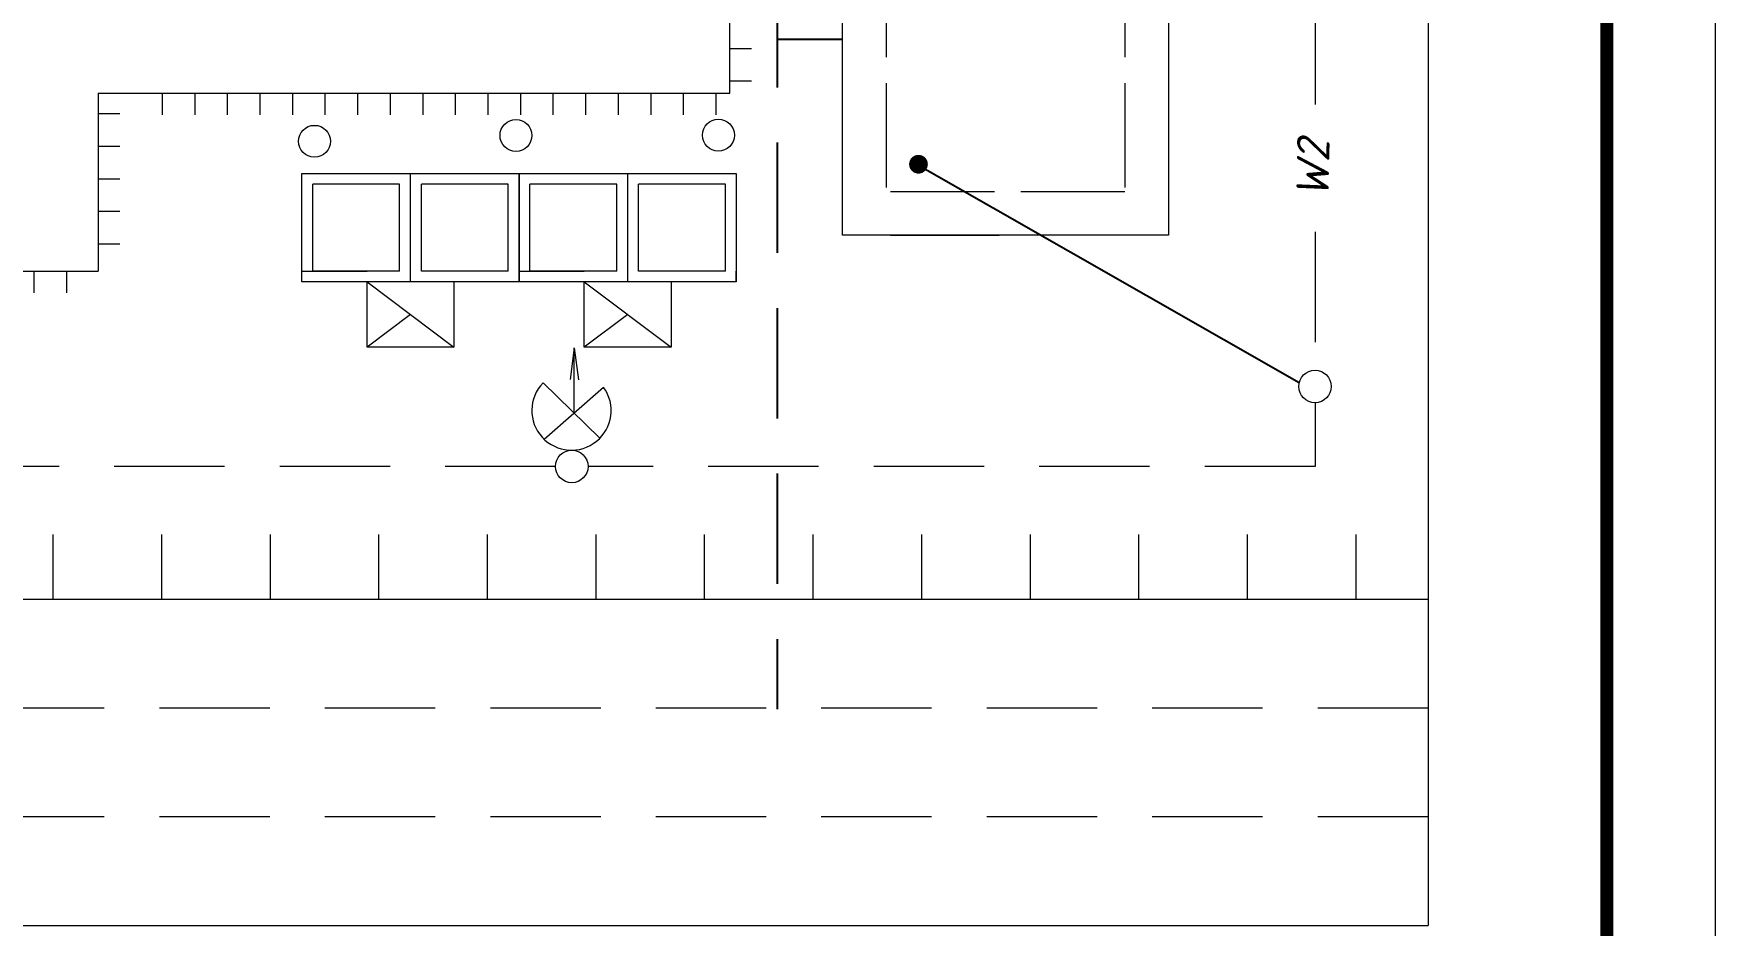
# Model space of a CAD drawing. Header units: millimetres. Extents: x 27137 to 30937, y -4667 to -569.
# Drawn here: x 28894.3 to 28971.7, y -788.5 to -747.5 of the extents above; entities that cross this region are included whole.
import ezdxf

# ---------------------------------------------------------------- set-up
doc = ezdxf.new("R2010")
doc.units = ezdxf.units.MM
doc.header["$LTSCALE"] = 0.4
doc.linetypes.add('ACAD_ISO02W100', pattern=[15, 12, -3])
doc.linetypes.add('штриховаяX2', pattern=[38.1, 25.4, -12.7])
doc.styles.add('Isocpeur', font='isocpeui.ttf', dxfattribs={"height": 2.5})

msp = doc.modelspace()

# ---------------------------------------------------------------- hatches: boundary and pattern name
at = {"lineweight": 15}
h = msp.add_hatch(color=256, dxfattribs=at)
h.dxf.hatch_style = 1
h.paths.add_polyline_path([(28934.5677, -753.479), (28935.0002, -753.479), (28935.4328, -753.479, -1)])
h.paths.add_polyline_path([(28935.0002, -753.0464, -0.4142136), (28935.4328, -753.479), (28935.0002, -753.479)])
h = msp.add_hatch(color=256, dxfattribs=at)
h.dxf.hatch_style = 1
h.paths.add_polyline_path([(28935.0002, -753.0464), (28935.0002, -753.479), (28934.5677, -753.479, -0.4142136)])

# ---------------------------------------------------------------- linework, layer by layer
at = {"linetype": 'штриховаяX2', "ltscale": 0.5}
msp.add_line((28928.4909, -653.4231), (28928.4909, -778.5669), dxfattribs=at)
at = {"lineweight": 15}
for p, q in [((28958.467, -708.806), (28958.4654, -788.5295)), ((28931.5074, -756.7435), (28931.5074, -711.7435)), ((28946.5074, -711.7435), (28946.5074, -756.7435)), ((28946.5074, -711.7435), (28946.5074, -756.7435)), ((28927.3053, -748.1584), (28926.3053, -748.1584)), ((28927.3053, -748.1584), (28926.3053, -748.1584)), ((28927.3053, -748.1584), (28926.3053, -748.1584)), ((28927.3053, -748.1584), (28926.3053, -748.1584)), ((28927.3053, -748.1584), (28926.3053, -748.1584)), ((28927.3053, -748.1584), (28926.3053, -748.1584)), ((28927.3053, -748.1584), (28926.3053, -748.1584)), ((28927.3053, -748.1584), (28926.3053, -748.1584)), ((28927.3053, -748.1584), (28926.3053, -748.1584)), ((28927.3053, -748.1584), (28926.3053, -748.1584)), ((28927.3053, -748.1584), (28926.3053, -748.1584)), ((28897.226, -750.2031), (28897.226, -758.4004)), ((28897.226, -750.2031), (28926.3061, -750.2031)), ((28900.1692, -750.2031), (28900.1692, -751.2031)), ((28900.1692, -750.2031), (28900.1692, -751.2031)), ((28901.6692, -750.2031), (28901.6692, -751.2031)), ((28901.6692, -750.2031), (28901.6692, -751.2031)), ((28903.1692, -750.2031), (28903.1692, -751.2031)), ((28903.1692, -750.2031), (28903.1692, -751.2031)), ((28903.1692, -750.2031), (28903.1692, -751.2031)), ((28903.1692, -750.2031), (28903.1692, -751.2031)), ((28904.6692, -750.2031), (28904.6692, -751.2031)), ((28904.6692, -750.2031), (28904.6692, -751.2031)), ((28906.1692, -750.2031), (28906.1692, -751.2031)), ((28906.1692, -750.2031), (28906.1692, -751.2031)), ((28906.1692, -750.2031), (28906.1692, -751.2031)), ((28906.1692, -750.2031), (28906.1692, -751.2031)), ((28907.6692, -750.2031), (28907.6692, -751.2031)), ((28907.6692, -750.2031), (28907.6692, -751.2031)), ((28909.1692, -750.2031), (28909.1692, -751.2031)), ((28909.1692, -750.2031), (28909.1692, -751.2031)), ((28909.1692, -750.2031), (28909.1692, -751.2031)), ((28909.1692, -750.2031), (28909.1692, -751.2031)), ((28910.6692, -750.2031), (28910.6692, -751.2031)), ((28910.6692, -750.2031), (28910.6692, -751.2031)), ((28912.1692, -750.2031), (28912.1692, -751.2031)), ((28912.1692, -750.2031), (28912.1692, -751.2031)), ((28912.1692, -750.2031), (28912.1692, -751.2031)), ((28912.1692, -750.2031), (28912.1692, -751.2031)), ((28913.6692, -750.2031), (28913.6692, -751.2031)), ((28913.6692, -750.2031), (28913.6692, -751.2031)), ((28915.1692, -750.2031), (28915.1692, -751.2031)), ((28915.1692, -750.2031), (28915.1692, -751.2031)), ((28915.1692, -750.2031), (28915.1692, -751.2031)), ((28915.1692, -750.2031), (28915.1692, -751.2031)), ((28916.6692, -750.2031), (28916.6692, -751.2031)), ((28916.6692, -750.2031), (28916.6692, -751.2031)), ((28918.1692, -750.2031), (28918.1692, -751.2031)), ((28918.1692, -750.2031), (28918.1692, -751.2031)), ((28918.1692, -750.2031), (28918.1692, -751.2031)), ((28918.1692, -750.2031), (28918.1692, -751.2031)), ((28919.6692, -750.2031), (28919.6692, -751.2031)), ((28919.6692, -750.2031), (28919.6692, -751.2031)), ((28921.1692, -750.2031), (28921.1692, -751.2031)), ((28921.1692, -750.2031), (28921.1692, -751.2031)), ((28921.1692, -750.2031), (28921.1692, -751.2031)), ((28921.1692, -750.2031), (28921.1692, -751.2031)), ((28921.1692, -750.2031), (28921.1692, -751.2031)), ((28921.1692, -750.2031), (28921.1692, -751.2031)), ((28922.6692, -750.2031), (28922.6692, -751.2031)), ((28922.6692, -750.2031), (28922.6692, -751.2031)), ((28922.6692, -750.2031), (28922.6692, -751.2031)), ((28922.6692, -750.2031), (28922.6692, -751.2031)), ((28924.1692, -750.2031), (28924.1692, -751.2031)), ((28924.1692, -750.2031), (28924.1692, -751.2031)), ((28924.1692, -750.2031), (28924.1692, -751.2031)), ((28924.1692, -750.2031), (28924.1692, -751.2031)), ((28924.1692, -750.2031), (28924.1692, -751.2031)), ((28924.1692, -750.2031), (28924.1692, -751.2031)), ((28925.6692, -750.2031), (28925.6692, -751.2031)), ((28925.6692, -750.2031), (28925.6692, -751.2031)), ((28927.3053, -749.6584), (28926.3053, -749.6584)), ((28927.3053, -749.6584), (28926.3053, -749.6584)), ((28927.3053, -749.6584), (28926.3053, -749.6584)), ((28927.3053, -749.6584), (28926.3053, -749.6584)), ((28927.3053, -749.6584), (28926.3053, -749.6584)), ((28927.3053, -749.6584), (28926.3053, -749.6584)), ((28927.3053, -749.6584), (28926.3053, -749.6584)), ((28927.3053, -749.6584), (28926.3053, -749.6584)), ((28927.3053, -749.6584), (28926.3053, -749.6584)), ((28927.3053, -749.6584), (28926.3053, -749.6584)), ((28927.3053, -749.6584), (28926.3053, -749.6584)), ((28927.3053, -749.6584), (28926.3053, -749.6584)), ((28927.3053, -749.6584), (28926.3053, -749.6584)), ((28898.226, -751.1584), (28897.226, -751.1584)), ((28898.226, -751.1584), (28897.226, -751.1584)), ((28898.226, -751.1584), (28897.226, -751.1584)), ((28898.226, -751.1584), (28897.226, -751.1584)), ((28898.226, -751.1584), (28897.226, -751.1584)), ((28898.226, -751.1584), (28897.226, -751.1584)), ((28898.226, -751.1584), (28897.226, -751.1584)), ((28898.226, -751.1584), (28897.226, -751.1584)), ((28898.226, -751.1584), (28897.226, -751.1584)), ((28898.226, -751.1584), (28897.226, -751.1584)), ((28898.226, -751.1584), (28897.226, -751.1584)), ((28898.226, -751.1584), (28897.226, -751.1584)), ((28898.226, -751.1584), (28897.226, -751.1584)), ((28898.226, -751.1584), (28897.226, -751.1584)), ((28898.226, -751.1584), (28897.226, -751.1584)), ((28898.226, -751.1584), (28897.226, -751.1584)), ((28898.226, -751.1584), (28897.226, -751.1584)), ((28898.226, -751.1584), (28897.226, -751.1584)), ((28898.226, -751.1584), (28897.226, -751.1584)), ((28898.226, -751.1584), (28897.226, -751.1584)), ((28898.226, -751.1584), (28897.226, -751.1584)), ((28898.226, -751.1584), (28897.226, -751.1584)), ((28898.226, -751.1584), (28897.226, -751.1584)), ((28898.226, -751.1584), (28897.226, -751.1584)), ((28898.226, -751.1584), (28897.226, -751.1584)), ((28898.226, -751.1584), (28897.226, -751.1584)), ((28898.226, -751.1584), (28897.226, -751.1584)), ((28898.226, -751.1584), (28897.226, -751.1584)), ((28898.226, -751.1584), (28897.226, -751.1584)), ((28898.226, -751.1584), (28897.226, -751.1584)), ((28898.226, -751.1584), (28897.226, -751.1584)), ((28898.226, -751.1584), (28897.226, -751.1584)), ((28898.226, -751.1584), (28897.226, -751.1584)), ((28898.226, -752.6584), (28897.226, -752.6584)), ((28898.226, -752.6584), (28897.226, -752.6584)), ((28898.226, -752.6584), (28897.226, -752.6584)), ((28898.226, -752.6584), (28897.226, -752.6584)), ((28898.226, -752.6584), (28897.226, -752.6584)), ((28898.226, -752.6584), (28897.226, -752.6584)), ((28898.226, -752.6584), (28897.226, -752.6584)), ((28898.226, -752.6584), (28897.226, -752.6584)), ((28898.226, -752.6584), (28897.226, -752.6584)), ((28898.226, -752.6584), (28897.226, -752.6584)), ((28898.226, -752.6584), (28897.226, -752.6584)), ((28898.226, -752.6584), (28897.226, -752.6584)), ((28898.226, -752.6584), (28897.226, -752.6584)), ((28898.226, -752.6584), (28897.226, -752.6584)), ((28898.226, -752.6584), (28897.226, -752.6584)), ((28898.226, -752.6584), (28897.226, -752.6584)), ((28898.226, -752.6584), (28897.226, -752.6584)), ((28898.226, -752.6584), (28897.226, -752.6584)), ((28898.226, -752.6584), (28897.226, -752.6584)), ((28898.226, -752.6584), (28897.226, -752.6584)), ((28898.226, -752.6584), (28897.226, -752.6584)), ((28898.226, -752.6584), (28897.226, -752.6584)), ((28898.226, -752.6584), (28897.226, -752.6584)), ((28898.226, -752.6584), (28897.226, -752.6584)), ((28898.226, -752.6584), (28897.226, -752.6584)), ((28898.226, -752.6584), (28897.226, -752.6584)), ((28898.226, -752.6584), (28897.226, -752.6584)), ((28898.226, -752.6584), (28897.226, -752.6584)), ((28898.226, -752.6584), (28897.226, -752.6584)), ((28898.226, -752.6584), (28897.226, -752.6584)), ((28898.226, -752.6584), (28897.226, -752.6584)), ((28898.226, -752.6584), (28897.226, -752.6584)), ((28898.226, -752.6584), (28897.226, -752.6584)), ((28898.226, -752.6584), (28897.226, -752.6584)), ((28898.226, -752.6584), (28897.226, -752.6584)), ((28898.226, -752.6584), (28897.226, -752.6584)), ((28898.226, -752.6584), (28897.226, -752.6584)), ((28898.226, -752.6584), (28897.226, -752.6584)), ((28898.226, -752.6584), (28897.226, -752.6584)), ((28898.226, -752.6584), (28897.226, -752.6584)), ((28898.226, -752.6584), (28897.226, -752.6584)), ((28898.226, -754.1584), (28897.226, -754.1584)), ((28898.226, -754.1584), (28897.226, -754.1584)), ((28898.226, -754.1584), (28897.226, -754.1584)), ((28898.226, -754.1584), (28897.226, -754.1584)), ((28898.226, -754.1584), (28897.226, -754.1584)), ((28898.226, -754.1584), (28897.226, -754.1584)), ((28898.226, -754.1584), (28897.226, -754.1584)), ((28898.226, -754.1584), (28897.226, -754.1584)), ((28898.226, -754.1584), (28897.226, -754.1584)), ((28898.226, -754.1584), (28897.226, -754.1584)), ((28898.226, -754.1584), (28897.226, -754.1584)), ((28898.226, -754.1584), (28897.226, -754.1584)), ((28898.226, -754.1584), (28897.226, -754.1584)), ((28898.226, -754.1584), (28897.226, -754.1584)), ((28898.226, -754.1584), (28897.226, -754.1584)), ((28898.226, -754.1584), (28897.226, -754.1584)), ((28898.226, -754.1584), (28897.226, -754.1584)), ((28898.226, -754.1584), (28897.226, -754.1584)), ((28898.226, -754.1584), (28897.226, -754.1584)), ((28898.226, -754.1584), (28897.226, -754.1584)), ((28898.226, -754.1584), (28897.226, -754.1584)), ((28898.226, -754.1584), (28897.226, -754.1584)), ((28898.226, -754.1584), (28897.226, -754.1584)), ((28898.226, -754.1584), (28897.226, -754.1584)), ((28898.226, -754.1584), (28897.226, -754.1584)), ((28898.226, -754.1584), (28897.226, -754.1584)), ((28898.226, -754.1584), (28897.226, -754.1584)), ((28898.226, -754.1584), (28897.226, -754.1584)), ((28898.226, -754.1584), (28897.226, -754.1584)), ((28898.226, -754.1584), (28897.226, -754.1584)), ((28898.226, -754.1584), (28897.226, -754.1584)), ((28898.226, -754.1584), (28897.226, -754.1584)), ((28898.226, -754.1584), (28897.226, -754.1584)), ((28898.226, -754.1584), (28897.226, -754.1584)), ((28898.226, -754.1584), (28897.226, -754.1584)), ((28898.226, -754.1584), (28897.226, -754.1584)), ((28898.226, -754.1584), (28897.226, -754.1584)), ((28898.226, -754.1584), (28897.226, -754.1584)), ((28898.226, -754.1584), (28897.226, -754.1584)), ((28898.226, -754.1584), (28897.226, -754.1584)), ((28898.226, -754.1584), (28897.226, -754.1584)), ((28898.226, -754.1584), (28897.226, -754.1584)), ((28898.226, -754.1584), (28897.226, -754.1584)), ((28898.226, -754.1584), (28897.226, -754.1584)), ((28898.226, -754.1584), (28897.226, -754.1584)), ((28898.226, -754.1584), (28897.226, -754.1584)), ((28898.226, -754.1584), (28897.226, -754.1584)), ((28898.226, -754.1584), (28897.226, -754.1584)), ((28898.226, -754.1584), (28897.226, -754.1584)), ((28898.226, -754.1584), (28897.226, -754.1584)), ((28898.226, -754.1584), (28897.226, -754.1584)), ((28898.226, -754.1584), (28897.226, -754.1584)), ((28898.226, -754.1584), (28897.226, -754.1584)), ((28898.226, -754.1584), (28897.226, -754.1584)), ((28898.226, -754.1584), (28897.226, -754.1584)), ((28898.226, -754.1584), (28897.226, -754.1584)), ((28898.226, -754.1584), (28897.226, -754.1584)), ((28898.226, -754.1584), (28897.226, -754.1584)), ((28898.226, -754.1584), (28897.226, -754.1584)), ((28898.226, -754.1584), (28897.226, -754.1584)), ((28906.6087, -758.9004), (28906.6087, -753.9004)), ((28906.6087, -753.9004), (28916.6087, -753.9004)), ((28911.6087, -758.9004), (28911.6087, -753.9004)), ((28916.6087, -753.9004), (28916.6087, -758.9004)), ((28916.6087, -758.9004), (28916.6087, -753.9004)), ((28916.6087, -753.9004), (28926.6087, -753.9004)), ((28921.6087, -758.9004), (28921.6087, -753.9004)), ((28926.6087, -753.9004), (28926.6087, -758.9004)), ((28907.1087, -758.4004), (28907.1087, -754.4004)), ((28911.1087, -754.4004), (28907.1087, -754.4004)), ((28911.1087, -758.4004), (28911.1087, -754.4004)), ((28912.1087, -758.4004), (28912.1087, -754.4004)), ((28916.1087, -754.4004), (28912.1087, -754.4004)), ((28916.1087, -758.4004), (28916.1087, -754.4004)), ((28917.1087, -758.4004), (28917.1087, -754.4004)), ((28921.1087, -754.4004), (28917.1087, -754.4004)), ((28921.1087, -758.4004), (28921.1087, -754.4004)), ((28922.1087, -758.4004), (28922.1087, -754.4004)), ((28926.1087, -754.4004), (28922.1087, -754.4004)), ((28926.1087, -758.4004), (28926.1087, -754.4004)), ((28898.226, -755.6584), (28897.226, -755.6584)), ((28898.226, -755.6584), (28897.226, -755.6584)), ((28898.226, -755.6584), (28897.226, -755.6584)), ((28898.226, -755.6584), (28897.226, -755.6584)), ((28898.226, -755.6584), (28897.226, -755.6584)), ((28898.226, -755.6584), (28897.226, -755.6584)), ((28898.226, -755.6584), (28897.226, -755.6584)), ((28898.226, -755.6584), (28897.226, -755.6584)), ((28898.226, -755.6584), (28897.226, -755.6584)), ((28898.226, -755.6584), (28897.226, -755.6584)), ((28898.226, -755.6584), (28897.226, -755.6584)), ((28898.226, -755.6584), (28897.226, -755.6584)), ((28898.226, -755.6584), (28897.226, -755.6584)), ((28898.226, -755.6584), (28897.226, -755.6584)), ((28898.226, -755.6584), (28897.226, -755.6584)), ((28898.226, -755.6584), (28897.226, -755.6584)), ((28898.226, -755.6584), (28897.226, -755.6584)), ((28898.226, -755.6584), (28897.226, -755.6584)), ((28898.226, -755.6584), (28897.226, -755.6584)), ((28898.226, -755.6584), (28897.226, -755.6584)), ((28898.226, -755.6584), (28897.226, -755.6584)), ((28898.226, -755.6584), (28897.226, -755.6584)), ((28898.226, -755.6584), (28897.226, -755.6584)), ((28898.226, -755.6584), (28897.226, -755.6584)), ((28898.226, -755.6584), (28897.226, -755.6584)), ((28898.226, -755.6584), (28897.226, -755.6584)), ((28898.226, -755.6584), (28897.226, -755.6584)), ((28898.226, -757.1584), (28897.226, -757.1584)), ((28898.226, -757.1584), (28897.226, -757.1584)), ((28898.226, -757.1584), (28897.226, -757.1584)), ((28898.226, -757.1584), (28897.226, -757.1584)), ((28898.226, -757.1584), (28897.226, -757.1584)), ((28898.226, -757.1584), (28897.226, -757.1584)), ((28898.226, -757.1584), (28897.226, -757.1584)), ((28898.226, -757.1584), (28897.226, -757.1584)), ((28898.226, -757.1584), (28897.226, -757.1584)), ((28898.226, -757.1584), (28897.226, -757.1584)), ((28898.226, -757.1584), (28897.226, -757.1584)), ((28898.226, -757.1584), (28897.226, -757.1584)), ((28898.226, -757.1584), (28897.226, -757.1584)), ((28898.226, -757.1584), (28897.226, -757.1584)), ((28898.226, -757.1584), (28897.226, -757.1584)), ((28898.226, -757.1584), (28897.226, -757.1584)), ((28898.226, -757.1584), (28897.226, -757.1584)), ((28898.226, -757.1584), (28897.226, -757.1584)), ((28898.226, -757.1584), (28897.226, -757.1584)), ((28946.5074, -756.7435), (28931.5074, -756.7435)), ((28946.5074, -756.7435), (28931.5074, -756.7435)), ((28933.7142, -756.7435), (28938.7142, -756.7435)), ((28933.7142, -756.7435), (28938.7142, -756.7435)), ((28859.726, -758.4004), (28897.226, -758.4004)), ((28894.2802, -759.4004), (28894.2802, -758.4004)), ((28894.2802, -759.4004), (28894.2802, -758.4004)), ((28895.7802, -759.4004), (28895.7802, -758.4004)), ((28895.7802, -759.4004), (28895.7802, -758.4004)), ((28895.7802, -759.4004), (28895.7802, -758.4004)), ((28895.7802, -759.4004), (28895.7802, -758.4004)), ((28906.6087, -758.4004), (28909.6087, -758.4004)), ((28916.6087, -758.9004), (28906.6087, -758.9004)), ((28911.1087, -758.4004), (28907.1087, -758.4004)), ((28909.6087, -761.9004), (28909.6087, -758.9004)), ((28909.6087, -758.9004), (28913.6087, -761.9004)), ((28916.6087, -758.9004), (28911.6087, -758.9004)), ((28916.1087, -758.4004), (28912.1087, -758.4004)), ((28913.6087, -758.9004), (28913.6087, -761.9004)), ((28916.6087, -758.9004), (28915.6087, -758.9004)), ((28916.6087, -758.9004), (28916.6087, -758.4004)), ((28916.6087, -758.4004), (28919.6087, -758.4004)), ((28926.6087, -758.9004), (28916.6087, -758.9004)), ((28921.1087, -758.4004), (28917.1087, -758.4004)), ((28919.6087, -761.9004), (28919.6087, -758.9004)), ((28919.6087, -758.9004), (28923.6087, -761.9004)), ((28926.6087, -758.9004), (28921.6087, -758.9004)), ((28926.1087, -758.4004), (28922.1087, -758.4004)), ((28923.6087, -758.9004), (28923.6087, -761.9004)), ((28926.6087, -758.9004), (28925.6087, -758.9004)), ((28926.6087, -758.9004), (28926.6087, -758.4004)), ((28911.6087, -760.4004), (28909.6087, -761.9004)), ((28921.6087, -760.4004), (28919.6087, -761.9004)), ((28913.6087, -761.9004), (28909.6087, -761.9004)), ((28923.6087, -761.9004), (28919.6087, -761.9004)), ((28895.1533, -773.5295), (28895.1533, -770.5295)), ((28895.1533, -773.5295), (28895.1533, -770.5295)), ((28895.1533, -773.5295), (28895.1533, -770.5295)), ((28900.1533, -773.5295), (28900.1533, -770.5295)), ((28900.1533, -773.5295), (28900.1533, -770.5295)), ((28905.1533, -773.5295), (28905.1533, -770.5295)), ((28910.1533, -773.5295), (28910.1533, -770.5295)), ((28910.1533, -773.5295), (28910.1533, -770.5295)), ((28910.1533, -773.5295), (28910.1533, -770.5295)), ((28915.1533, -773.5295), (28915.1533, -770.5295)), ((28915.1533, -773.5295), (28915.1533, -770.5295)), ((28915.1533, -773.5295), (28915.1533, -770.5295)), ((28920.1533, -773.5295), (28920.1533, -770.5295)), ((28920.1533, -773.5295), (28920.1533, -770.5295)), ((28920.1533, -773.5295), (28920.1533, -770.5295)), ((28920.1533, -773.5295), (28920.1533, -770.5295)), ((28920.1533, -773.5295), (28920.1533, -770.5295)), ((28925.1533, -773.5295), (28925.1533, -770.5295)), ((28925.1533, -773.5295), (28925.1533, -770.5295)), ((28925.1533, -773.5295), (28925.1533, -770.5295)), ((28930.1533, -773.5295), (28930.1533, -770.5295)), ((28930.1533, -773.5295), (28930.1533, -770.5295)), ((28930.1533, -773.5295), (28930.1533, -770.5295)), ((28930.1533, -773.5295), (28930.1533, -770.5295)), ((28935.1533, -773.5295), (28935.1533, -770.5295)), ((28935.1533, -773.5295), (28935.1533, -770.5295)), ((28935.1533, -773.5295), (28935.1533, -770.5295)), ((28935.1533, -773.5295), (28935.1533, -770.5295)), ((28935.1533, -773.5295), (28935.1533, -770.5295)), ((28940.1533, -773.5295), (28940.1533, -770.5295)), ((28940.1533, -773.5295), (28940.1533, -770.5295)), ((28940.1533, -773.5295), (28940.1533, -770.5295)), ((28940.1533, -773.5295), (28940.1533, -770.5295)), ((28945.1533, -773.5295), (28945.1533, -770.5295)), ((28945.1533, -773.5295), (28945.1533, -770.5295)), ((28945.1533, -773.5295), (28945.1533, -770.5295)), ((28945.1533, -773.5295), (28945.1533, -770.5295)), ((28945.1533, -773.5295), (28945.1533, -770.5295)), ((28950.1533, -773.5295), (28950.1533, -770.5295)), ((28950.1533, -773.5295), (28950.1533, -770.5295)), ((28950.1533, -773.5295), (28950.1533, -770.5295)), ((28950.1533, -773.5295), (28950.1533, -770.5295)), ((28955.1533, -773.5295), (28955.1533, -770.5295)), ((28955.1533, -773.5295), (28955.1533, -770.5295)), ((28958.4657, -773.5295), (28807.8627, -773.5295)), ((28752.4056, -788.5295), (28958.4654, -788.5295))]:
    msp.add_line(p, q, dxfattribs=at)
at = {"linetype": 'ACAD_ISO02W100', "lineweight": 15}
for p, q in [((28933.5074, -713.7435), (28933.5074, -754.7435)), ((28944.5074, -713.7435), (28944.5074, -754.7435)), ((28944.5074, -754.7435), (28933.5074, -754.7435))]:
    msp.add_line(p, q, dxfattribs=at)
at = {"linetype": 'штриховаяX2', "lineweight": 15, "ltscale": 0.5}
for p, q in [((28953.2612, -722.7882), (28953.2606, -751.8647)), ((28953.2605, -756.5847), (28953.2603, -762.965)), ((28953.2603, -764.4622), (28953.2602, -767.3957)), ((28918.2876, -767.3957), (28887.3828, -767.3957)), ((28953.2602, -767.3957), (28919.7847, -767.3957)), ((28958.4656, -778.5295), (28884.2129, -778.5295)), ((28958.4655, -783.5295), (28884.4028, -783.5295))]:
    msp.add_line(p, q, dxfattribs=at)
at = {"lineweight": 15, "ltscale": 0.5}
for p, q in [((28926.3061, -750.2031), (28926.3057, -724.7874)), ((28919.1459, -761.9321), (28918.9545, -763.3984)), ((28919.1459, -764.9431), (28919.1459, -761.9321)), ((28919.1459, -761.9321), (28919.3401, -763.402)), ((28917.7112, -763.5453), (28920.3284, -766.0952)), ((28920.5026, -763.7528), (28917.7685, -766.1516))]:
    msp.add_line(p, q, dxfattribs=at)
at = {"ltscale": 0.5}
for p, q in [((28928.4909, -747.7248), (28931.5074, -747.7248)), ((28952.5328, -763.5375), (28934.9713, -753.5146))]:
    msp.add_line(p, q, dxfattribs=at)
at = {"color": 7, "lineweight": 15}
msp.add_lwpolyline([(28130.6969, -1162.6747), (28971.6969, -1162.6747), (28971.6969, -568.6747), (28130.6969, -568.6747)], close=True, dxfattribs=at)
at = {"lineweight": 15, "const_width": 0.6}
msp.add_lwpolyline([(28150.6969, -1157.6747), (28966.6969, -1157.6747), (28966.6969, -573.6747), (28150.6969, -573.6747)], close=True, dxfattribs=at)
msp.add_lwpolyline([(28150.6969, -573.6747), (28966.6969, -573.6747), (28966.6969, -1157.6747), (28150.6969, -1157.6747)], dxfattribs=at)
at = {"lineweight": 15}
for centre, radius in [((28907.1886, -752.4216), 0.7344), ((28916.4637, -752.1527), 0.7344), ((28925.7868, -752.1386), 0.7344), ((28953.2603, -763.7136), 0.7486), ((28919.0362, -767.3957), 0.7486)]:
    msp.add_circle(centre, radius, dxfattribs=at)
at = {"lineweight": 15, "ltscale": 0.5}
msp.add_arc((28919.0198, -764.8202), 1.8271, 135.74633, 35.748105, dxfattribs=at)

# ---------------------------------------------------------------- texts
at = {"linetype": 'штриховаяX2', "lineweight": 15, "insert": (28952.4334, -752.3516), "char_height": 1.5, "attachment_point": 3, "rotation": 89.090136, "style": 'Isocpeur'}
msp.add_mtext_dynamic_manual_height_columns('W2', width=3.719358, gutter_width=12.5, heights=[0], dxfattribs=at)

doc.saveas('drawing.dxf')
